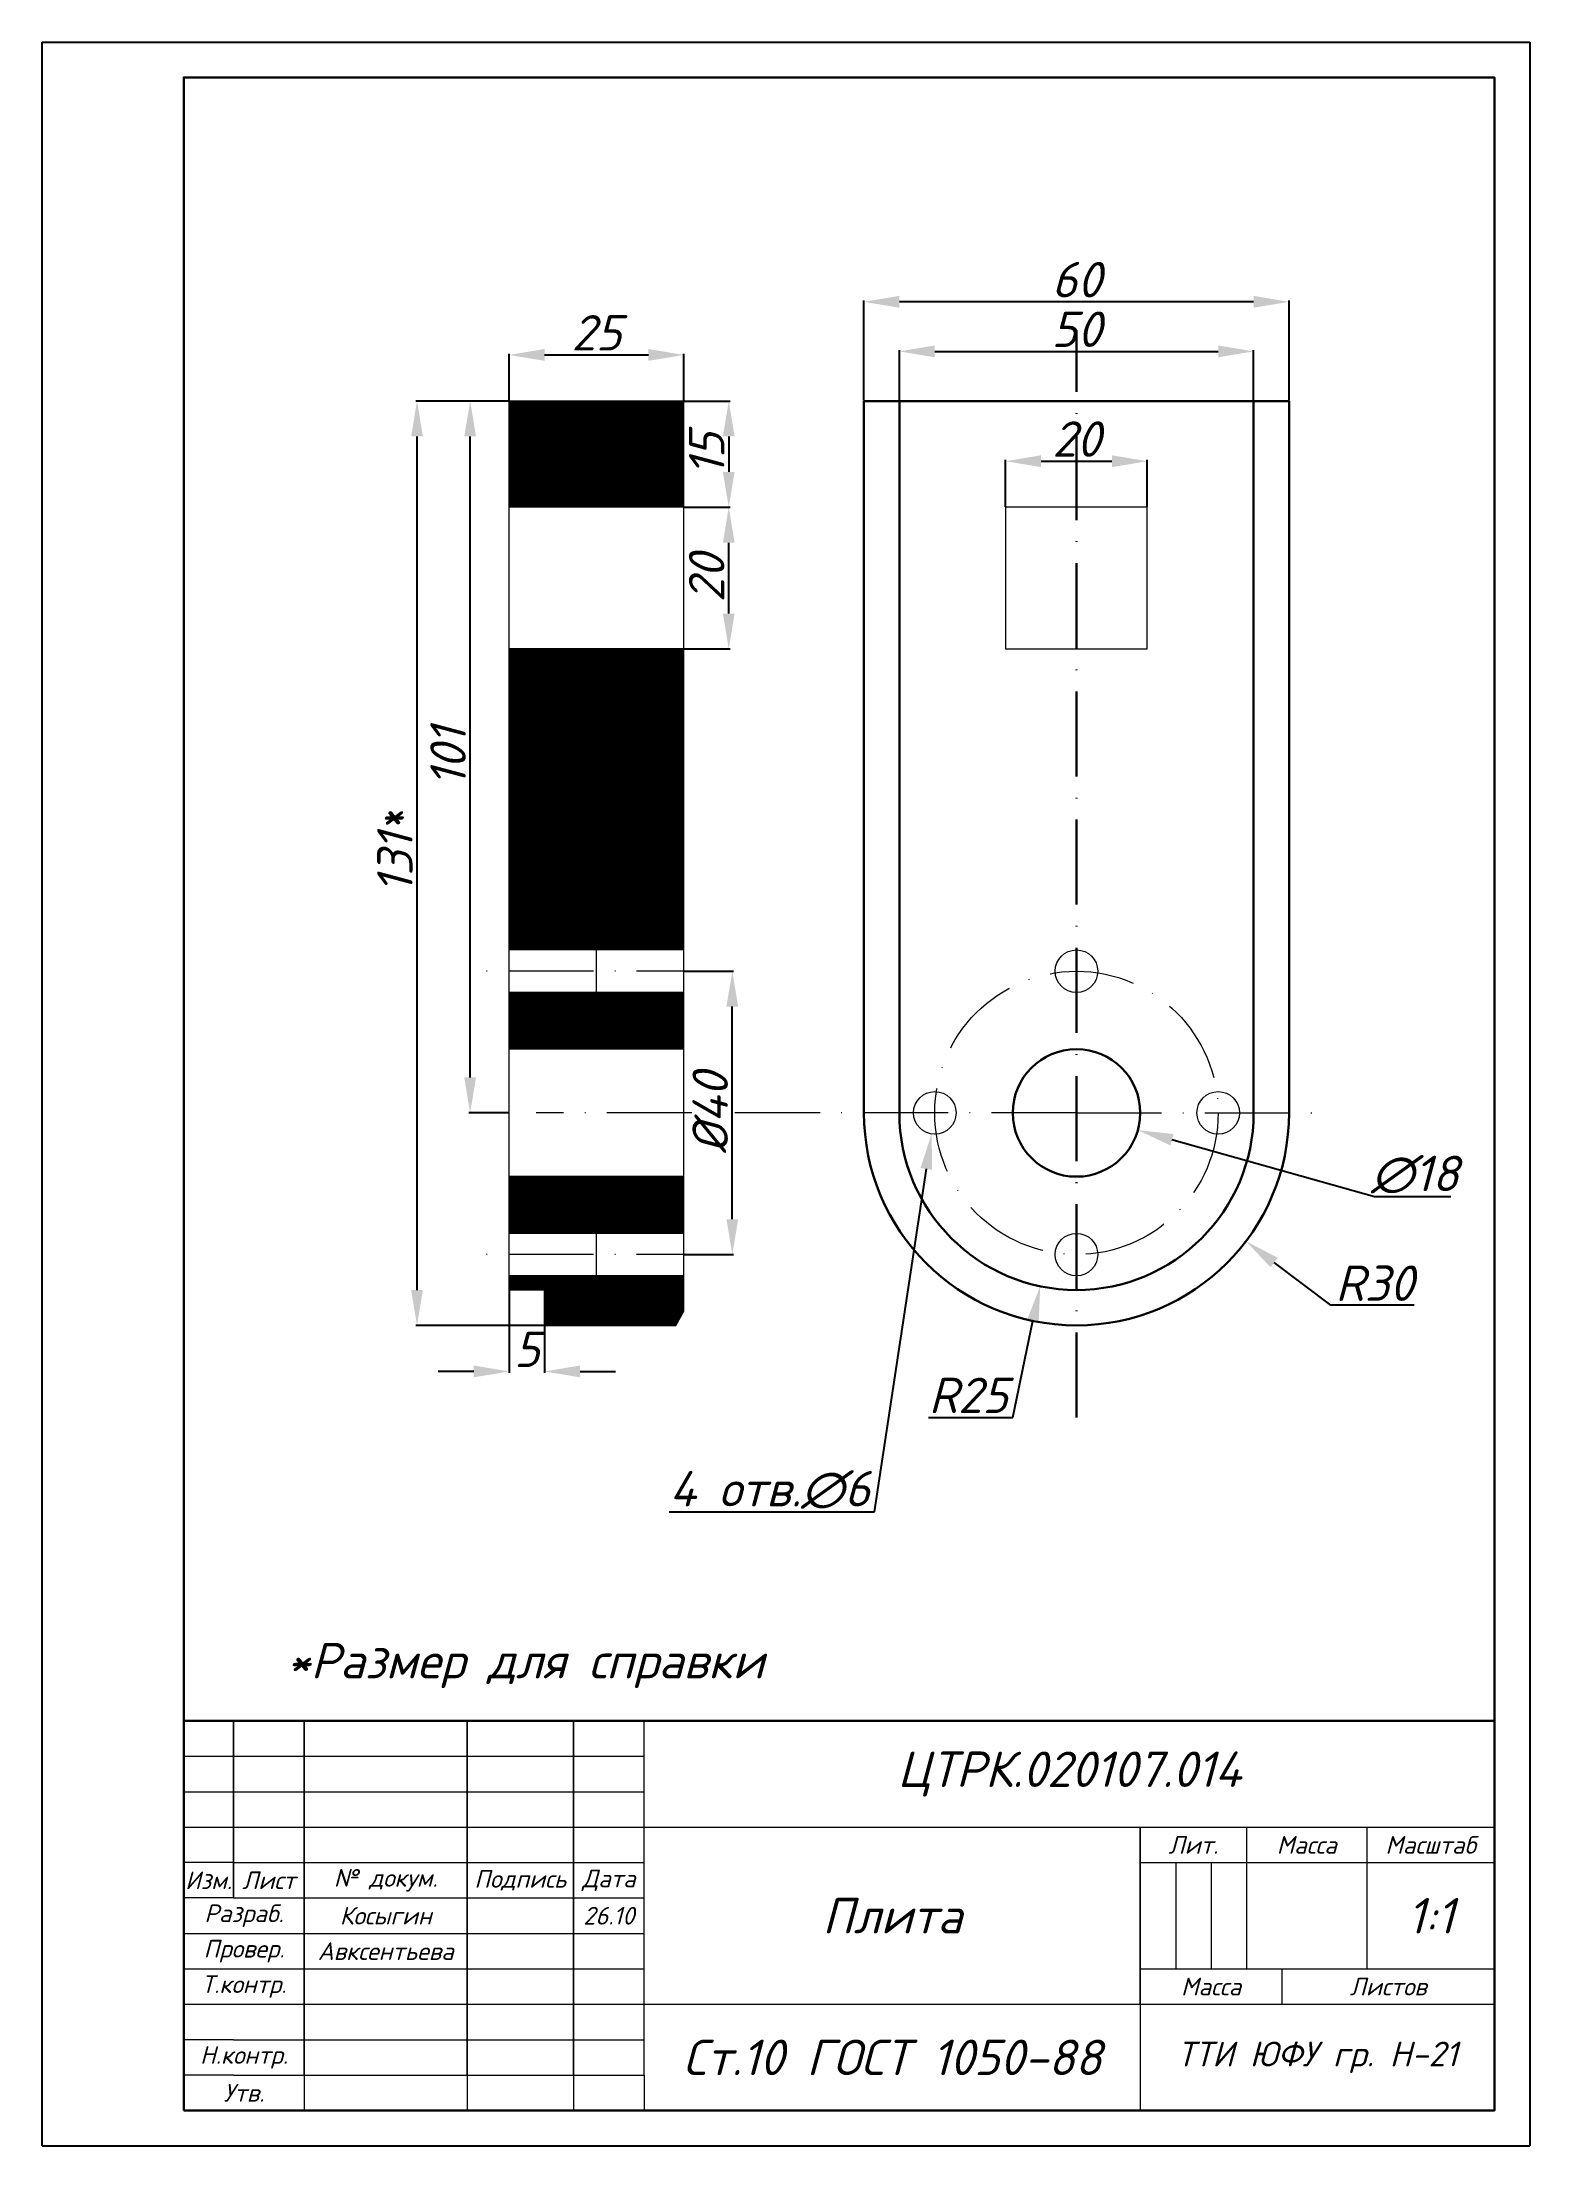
# Model space of a CAD drawing. Header units: millimetres. Extents: x 0 to 210, y 0 to 297.
import ezdxf

# ---------------------------------------------------------------- set-up
doc = ezdxf.new("R2010")
doc.units = ezdxf.units.MM
doc.header["$MEASUREMENT"] = 0
doc.linetypes.add('ACAD_ISO02W100', pattern=[15, 12, -3])
doc.linetypes.add('ACAD_ISO10W100', pattern=[18, 12, -3, 0, -3])
for name, color, linetype, lineweight in [('Контур', 7, 'Continuous', 30), ('Оси', 7, 'ACAD_ISO10W100', 20), ('Шриховка', 7, 'ACAD_ISO02W100', 20)]:
    doc.layers.add(name, color=color, linetype=linetype, lineweight=lineweight)
for name, color, linetype in [('Размеры', 7, 'Continuous'), ('Рамка', 7, 'Continuous'), ('Текст', 7, 'Continuous')]:
    doc.layers.add(name, color=color, linetype=linetype)
doc.styles.get("Standard").update_dxf_attribs({"font": 'isocpeui.ttf'})
doc.dimstyles.get("Standard").update_dxf_attribs({"dimtxt": 5, "dimasz": 5, "dimexe": 0.18, "dimexo": 0.0625, "dimtad": 1, "dimtoh": 1, "dimdec": 0, "dimtxsty": 'Standard', "dimcen": 0, "dimadec": 0, "dimazin": 0, "dimtfac": 1, "dimtdec": 0, "dimtofl": 0, "dimtmove": 0, "dimatfit": 3, "dimfxl": 1, "dimtolj": 1, "dimtzin": 0, "dimarcsym": 0})
pattern_1 = [(135, (240.92119, 71.33333), (-0.08838835, -0.08838835), [])]

# ---------------------------------------------------------------- blocks, each defined once
blk = doc.blocks.new('*U2')
at = {"layer": 'Контур', "lineweight": 20}
blk.add_circle((0, 0), 3, dxfattribs=at)
blk = doc.blocks.new('*U3')
at = {"layer": 'Контур', "color": 0, "linetype": 'ByBlock', "lineweight": -2, "transparency": 16777216}
for p, rotation in [((74.5, 125.5), 90), ((54.5, 105.5), 180), ((74.5, 85.5), 270)]:
    blk.add_blockref('*U2', p, dxfattribs=dict(at, rotation=rotation))
blk.add_blockref('*U2', (94.5, 105.5), dxfattribs=at)
blk = doc.blocks.new('*D7')
at = {"layer": 'Defpoints', "color": 0, "lineweight": 20, "transparency": 16777216}
for p in [(90.58, 252.83), (65.92, 246.33), (90.58, 246.33)]:
    blk.add_point(p, dxfattribs=at)
at = {"layer": 'Размеры', "color": 0, "lineweight": -2, "transparency": 16777216}
for p, q in [((65.92, 246.4), (65.92, 253.01)), ((70.92, 252.83), (85.58, 252.83)), ((90.58, 246.4), (90.58, 253.01))]:
    blk.add_line(p, q, dxfattribs=at)
at = {"layer": 'Размеры', "color": 0, "lineweight": 20, "transparency": 16777216}
for points in [[(70.92, 253.67), (70.92, 252), (65.92, 252.83)], [(85.58, 253.67), (85.58, 252), (90.58, 252.83)]]:
    blk.add_solid(points, dxfattribs=at)
at = {"layer": 'Размеры', "color": 0, "lineweight": 20, "transparency": 16777216, "insert": (78.25, 255.96), "char_height": 5, "attachment_point": 5}
blk.add_mtext('\\A1;25', dxfattribs=at)
blk = doc.blocks.new('*D8')
at = {"layer": 'Defpoints', "color": 0, "lineweight": 20, "transparency": 16777216}
for p in [(90.58, 246.33), (90.58, 231.33), (96.92, 231.33)]:
    blk.add_point(p, dxfattribs=at)
at = {"layer": 'Размеры', "color": 0, "lineweight": -2, "transparency": 16777216}
for p, q in [((90.64, 246.33), (97.1, 246.33)), ((96.92, 241.33), (96.92, 236.33)), ((90.64, 231.33), (97.1, 231.33))]:
    blk.add_line(p, q, dxfattribs=at)
at = {"layer": 'Размеры', "color": 0, "lineweight": 20, "transparency": 16777216}
for points in [[(96.09, 241.33), (97.75, 241.33), (96.92, 246.33)], [(96.09, 236.33), (97.75, 236.33), (96.92, 231.33)]]:
    blk.add_solid(points, dxfattribs=at)
at = {"layer": 'Размеры', "color": 0, "lineweight": 20, "transparency": 16777216, "insert": (93.8, 238.83), "char_height": 5, "attachment_point": 5, "rotation": 90}
blk.add_mtext('\\A1;15', dxfattribs=at)
blk = doc.blocks.new('*D9')
at = {"layer": 'Defpoints', "color": 0, "lineweight": 20, "transparency": 16777216}
for p in [(90.58, 231.33), (96.92, 231.33), (90.58, 211.33)]:
    blk.add_point(p, dxfattribs=at)
at = {"layer": 'Размеры', "color": 0, "lineweight": -2, "transparency": 16777216}
for p, q in [((90.64, 231.33), (97.1, 231.33)), ((96.92, 216.33), (96.92, 226.33)), ((90.64, 211.33), (97.1, 211.33))]:
    blk.add_line(p, q, dxfattribs=at)
at = {"layer": 'Размеры', "color": 0, "lineweight": 20, "transparency": 16777216}
for points in [[(96.09, 226.33), (97.75, 226.33), (96.92, 231.33)], [(96.09, 216.33), (97.75, 216.33), (96.92, 211.33)]]:
    blk.add_solid(points, dxfattribs=at)
at = {"layer": 'Размеры', "color": 0, "lineweight": 20, "transparency": 16777216, "insert": (93.8, 221.33), "char_height": 5, "attachment_point": 5, "rotation": 90}
blk.add_mtext('\\A1;20', dxfattribs=at)
blk = doc.blocks.new('*D10')
at = {"layer": 'Defpoints', "color": 0, "lineweight": 20, "transparency": 16777216}
for p in [(60.42, 246.33), (65.92, 246.33), (65.92, 145.83)]:
    blk.add_point(p, dxfattribs=at)
at = {"layer": 'Размеры', "color": 0, "lineweight": -2, "transparency": 16777216}
for p, q in [((65.86, 246.33), (60.24, 246.33)), ((60.42, 150.83), (60.42, 241.33)), ((65.86, 145.83), (60.24, 145.83))]:
    blk.add_line(p, q, dxfattribs=at)
at = {"layer": 'Размеры', "color": 0, "lineweight": 20, "transparency": 16777216}
for points in [[(59.59, 241.33), (61.25, 241.33), (60.42, 246.33)], [(59.59, 150.83), (61.25, 150.83), (60.42, 145.83)]]:
    blk.add_solid(points, dxfattribs=at)
at = {"layer": 'Размеры', "color": 0, "lineweight": 20, "transparency": 16777216, "insert": (57.3, 196.08), "char_height": 5, "attachment_point": 5, "rotation": 90}
blk.add_mtext('\\A1;101', dxfattribs=at)
blk = doc.blocks.new('*D11')
at = {"layer": 'Defpoints', "color": 0, "lineweight": 20, "transparency": 16777216}
for p in [(52.92, 246.33), (65.92, 246.33), (70.93, 115.83)]:
    blk.add_point(p, dxfattribs=at)
at = {"layer": 'Размеры', "color": 0, "lineweight": -2, "transparency": 16777216}
for p, q in [((65.86, 246.33), (52.74, 246.33)), ((52.92, 120.83), (52.92, 241.33)), ((70.87, 115.83), (52.74, 115.83))]:
    blk.add_line(p, q, dxfattribs=at)
at = {"layer": 'Размеры', "color": 0, "lineweight": 20, "transparency": 16777216}
for points in [[(52.09, 241.33), (53.75, 241.33), (52.92, 246.33)], [(52.09, 120.83), (53.75, 120.83), (52.92, 115.83)]]:
    blk.add_solid(points, dxfattribs=at)
at = {"layer": 'Размеры', "color": 0, "lineweight": 20, "transparency": 16777216, "insert": (49.8, 181.08), "char_height": 5, "attachment_point": 5, "rotation": 90}
blk.add_mtext('\\A1;131', dxfattribs=at)
blk = doc.blocks.new('*D12')
at = {"layer": 'Defpoints', "color": 0, "lineweight": 20, "transparency": 16777216}
for p in [(65.92, 120.83), (70.93, 120.83), (65.92, 109.33)]:
    blk.add_point(p, dxfattribs=at)
at = {"layer": 'Размеры', "color": 0, "lineweight": -2, "transparency": 16777216}
for p, q in [((65.92, 120.77), (65.92, 109.15)), ((70.93, 120.77), (70.93, 109.15)), ((60.92, 109.33), (55.92, 109.33)), ((75.93, 109.33), (80.93, 109.33))]:
    blk.add_line(p, q, dxfattribs=at)
at = {"layer": 'Размеры', "color": 0, "lineweight": 20, "transparency": 16777216}
for points in [[(60.92, 110.17), (60.92, 108.5), (65.92, 109.33)], [(75.93, 110.17), (75.93, 108.5), (70.93, 109.33)]]:
    blk.add_solid(points, dxfattribs=at)
at = {"layer": 'Размеры', "color": 0, "lineweight": 20, "transparency": 16777216, "insert": (68.43, 112.46), "char_height": 5, "attachment_point": 5}
blk.add_mtext('\\A1;5', dxfattribs=at)
blk = doc.blocks.new('*D13')
at = {"layer": 'Defpoints', "color": 0, "lineweight": 20, "transparency": 16777216}
for p in [(156, 237.83), (136, 231.33), (156, 231.33)]:
    blk.add_point(p, dxfattribs=at)
at = {"layer": 'Размеры', "color": 0, "lineweight": -2, "transparency": 16777216}
for p, q in [((136, 231.4), (136, 238.01)), ((141, 237.83), (151, 237.83)), ((156, 231.4), (156, 238.01))]:
    blk.add_line(p, q, dxfattribs=at)
at = {"layer": 'Размеры', "color": 0, "lineweight": 20, "transparency": 16777216}
for points in [[(141, 238.67), (141, 237), (136, 237.83)], [(151, 238.67), (151, 237), (156, 237.83)]]:
    blk.add_solid(points, dxfattribs=at)
at = {"layer": 'Размеры', "color": 0, "lineweight": 20, "transparency": 16777216, "insert": (146, 240.96), "char_height": 5, "attachment_point": 5}
blk.add_mtext('\\A1;20', dxfattribs=at)
blk = doc.blocks.new('*D14')
at = {"layer": 'Defpoints', "color": 0, "lineweight": 20, "transparency": 16777216}
for p in [(171, 253.33), (121, 246.33), (171, 246.33)]:
    blk.add_point(p, dxfattribs=at)
at = {"layer": 'Размеры', "color": 0, "lineweight": -2, "transparency": 16777216}
for p, q in [((121, 246.4), (121, 253.51)), ((126, 253.33), (166, 253.33)), ((171, 246.4), (171, 253.51))]:
    blk.add_line(p, q, dxfattribs=at)
at = {"layer": 'Размеры', "color": 0, "lineweight": 20, "transparency": 16777216}
for points in [[(126, 254.17), (126, 252.5), (121, 253.33)], [(166, 254.17), (166, 252.5), (171, 253.33)]]:
    blk.add_solid(points, dxfattribs=at)
at = {"layer": 'Размеры', "color": 0, "lineweight": 20, "transparency": 16777216, "insert": (146, 256.46), "char_height": 5, "attachment_point": 5}
blk.add_mtext('\\A1;50', dxfattribs=at)
blk = doc.blocks.new('*D15')
at = {"layer": 'Defpoints', "color": 0, "lineweight": 20, "transparency": 16777216}
for p in [(116, 260.33), (116, 246.33), (176, 246.33)]:
    blk.add_point(p, dxfattribs=at)
at = {"layer": 'Размеры', "color": 0, "lineweight": -2, "transparency": 16777216}
for p, q in [((116, 246.4), (116, 260.51)), ((171, 260.33), (121, 260.33)), ((176, 246.4), (176, 260.51))]:
    blk.add_line(p, q, dxfattribs=at)
at = {"layer": 'Размеры', "color": 0, "lineweight": 20, "transparency": 16777216}
for points in [[(121, 261.17), (121, 259.5), (116, 260.33)], [(171, 261.17), (171, 259.5), (176, 260.33)]]:
    blk.add_solid(points, dxfattribs=at)
at = {"layer": 'Размеры', "color": 0, "lineweight": 20, "transparency": 16777216, "insert": (146, 263.46), "char_height": 5, "attachment_point": 5}
blk.add_mtext('\\A1;60', dxfattribs=at)
blk = doc.blocks.new('*D18')
at = {"layer": 'Defpoints', "color": 0, "lineweight": 20, "transparency": 16777216}
for p in [(90.58, 165.83), (97.42, 165.83), (90.58, 125.83)]:
    blk.add_point(p, dxfattribs=at)
at = {"layer": 'Размеры', "color": 0, "lineweight": -2, "transparency": 16777216}
for p, q in [((90.64, 165.83), (97.6, 165.83)), ((97.42, 130.83), (97.42, 160.83)), ((90.64, 125.83), (97.6, 125.83))]:
    blk.add_line(p, q, dxfattribs=at)
at = {"layer": 'Размеры', "color": 0, "lineweight": 20, "transparency": 16777216}
for points in [[(96.59, 160.83), (98.25, 160.83), (97.42, 165.83)], [(96.59, 130.83), (98.25, 130.83), (97.42, 125.83)]]:
    blk.add_solid(points, dxfattribs=at)
at = {"layer": 'Размеры', "color": 0, "lineweight": 20, "transparency": 16777216, "insert": (94.3, 145.83), "char_height": 5, "attachment_point": 5, "rotation": 90}
blk.add_mtext('\\A1;%%C40', dxfattribs=at)
blk = doc.blocks.new('*D19')
at = {"layer": 'Defpoints', "color": 0, "lineweight": 20, "transparency": 16777216}
for p in [(146, 145.83), (169.92, 127.72)]:
    blk.add_point(p, dxfattribs=at)
at = {"layer": 'Размеры', "color": 0, "lineweight": -2, "transparency": 16777216}
for p, q in [((181.88, 118.67), (173.9, 124.71)), ((193.64, 118.67), (181.88, 118.67))]:
    blk.add_line(p, q, dxfattribs=at)
at = {"layer": 'Размеры', "color": 0, "lineweight": 20, "transparency": 16777216}
blk.add_solid([(174.41, 125.37), (173.4, 124.04), (169.92, 127.72)], dxfattribs=at)
at = {"layer": 'Размеры', "color": 0, "lineweight": 20, "transparency": 16777216, "insert": (188.07, 121.79), "char_height": 5, "attachment_point": 5}
blk.add_mtext('\\A1;R30', dxfattribs=at)
blk = doc.blocks.new('*D21')
at = {"layer": 'Defpoints', "color": 0, "lineweight": 20, "transparency": 16777216}
for p in [(146, 145.83), (140.88, 121.36)]:
    blk.add_point(p, dxfattribs=at)
at = {"layer": 'Размеры', "color": 0, "lineweight": -2, "transparency": 16777216}
for p, q in [((137, 102.83), (139.85, 116.47)), ((125.09, 102.83), (137, 102.83))]:
    blk.add_line(p, q, dxfattribs=at)
at = {"layer": 'Размеры', "color": 0, "lineweight": 20, "transparency": 16777216}
blk.add_solid([(139.04, 116.64), (140.67, 116.3), (140.88, 121.36)], dxfattribs=at)
at = {"layer": 'Размеры', "color": 0, "lineweight": 20, "transparency": 16777216, "insert": (130.73, 105.96), "char_height": 5, "attachment_point": 5}
blk.add_mtext('\\A1;R25', dxfattribs=at)
blk = doc.blocks.new('*D22')
at = {"layer": 'Defpoints', "color": 0, "lineweight": 20, "transparency": 16777216}
for p in [(126.45, 148.8), (125.55, 142.87)]:
    blk.add_point(p, dxfattribs=at)
at = {"layer": 'Размеры', "color": 0, "lineweight": -2, "transparency": 16777216}
for p, q in [((117.5, 89.5), (124.81, 137.92)), ((88.53, 89.5), (117.5, 89.5))]:
    blk.add_line(p, q, dxfattribs=at)
at = {"layer": 'Размеры', "color": 0, "lineweight": 20, "transparency": 16777216}
blk.add_solid([(123.98, 138.05), (125.63, 137.8), (125.55, 142.87)], dxfattribs=at)
at = {"layer": 'Размеры', "color": 0, "lineweight": 20, "transparency": 16777216, "insert": (102.7, 92.62), "char_height": 5, "attachment_point": 5}
blk.add_mtext('\\A1;4 {\\fISOCPEUR|b0|i1|c204|p34;отв.}∅6', dxfattribs=at)
blk = doc.blocks.new('*D23')
at = {"layer": 'Defpoints', "color": 0, "lineweight": 20, "transparency": 16777216}
for p in [(137.34, 148.27), (154.66, 143.4)]:
    blk.add_point(p, dxfattribs=at)
at = {"layer": 'Размеры', "color": 0, "lineweight": -2, "transparency": 16777216}
for p, q in [((188.08, 134), (159.48, 142.04)), ((198.84, 134), (188.08, 134))]:
    blk.add_line(p, q, dxfattribs=at)
at = {"layer": 'Размеры', "color": 0, "lineweight": 20, "transparency": 16777216}
blk.add_solid([(159.7, 142.85), (159.25, 141.24), (154.66, 143.4)], dxfattribs=at)
at = {"layer": 'Размеры', "color": 0, "lineweight": 20, "transparency": 16777216, "insert": (193.77, 137.12), "char_height": 5, "attachment_point": 5}
blk.add_mtext('\\A1;∅18', dxfattribs=at)

msp = doc.modelspace()

# ---------------------------------------------------------------- hatches: boundary and pattern name
at = {"layer": 'Шриховка', "lineweight": 20}
h = msp.add_hatch(dxfattribs=at)
h.set_pattern_fill('ANSI31', color=256, angle=90)
h.set_pattern_definition(pattern_1)
h.paths.add_polyline_path([(65.92, 136.83), (65.92, 128.83), (90.58, 128.83), (90.58, 136.83)])
h.paths.add_polyline_path([(65.92, 162.83), (65.92, 154.83), (90.58, 154.83), (90.58, 162.83)])
h.paths.add_polyline_path([(90.58, 211.33), (65.92, 211.33), (65.92, 168.83), (90.58, 168.83)])
h.paths.add_polyline_path([(70.93, 246.33), (65.92, 246.33), (65.92, 231.33), (90.58, 231.33), (90.58, 246.33)])
h = msp.add_hatch(dxfattribs=at)
h.set_pattern_fill('ANSI31', color=256, angle=90)
h.set_pattern_definition(pattern_1)
h.paths.add_polyline_path([(65.92, 122.83), (65.92, 120.83), (70.93, 120.83), (70.93, 115.83), (89.43, 115.83), (90.58, 117.83), (90.58, 122.83)])

# ---------------------------------------------------------------- linework, layer by layer
for p, q in [((0, 297), (210, 297)), ((210, 297), (210, 0))]:
    msp.add_line(p, q)
at = {"linetype": 'ACAD_ISO10W100', "lineweight": 20}
msp.add_line((146, 145.83), (69.76, 145.83), dxfattribs=at)
at = {"layer": 'Контур', "lineweight": 20}
for p, q in [((65.92, 120.83), (65.92, 246.33)), ((70.93, 246.33), (65.92, 246.33)), ((90.58, 231.33), (65.92, 231.33)), ((90.58, 211.33), (65.92, 211.33)), ((90.58, 168.83), (65.92, 168.83)), ((78.25, 162.83), (78.25, 168.83)), ((90.58, 162.83), (65.92, 162.83)), ((90.58, 154.83), (65.92, 154.83)), ((90.58, 136.83), (65.92, 136.83)), ((90.58, 128.83), (65.92, 128.83)), ((78.25, 122.83), (78.25, 128.83)), ((90.58, 122.83), (65.92, 122.83)), ((70.93, 120.83), (65.92, 120.83))]:
    msp.add_line(p, q, dxfattribs=at)
at = {"layer": 'Контур', "lineweight": 30}
for p, q in [((116, 246.33), (116, 145.83)), ((176, 246.33), (116, 246.33)), ((121, 246.33), (121, 145.83)), ((171, 145.83), (171, 246.33)), ((176, 145.83), (176, 246.33))]:
    msp.add_line(p, q, dxfattribs=at)
at = {"layer": 'Контур', "lineweight": 20}
msp.add_lwpolyline([(70.93, 120.83), (70.93, 115.83), (89.43, 115.83), (90.58, 117.83), (90.58, 246.33), (70.93, 246.33)], dxfattribs=at)
msp.add_lwpolyline([(156, 211.33), (156, 231.33), (136, 231.33), (136, 211.33)], close=True, dxfattribs=at)
at = {"layer": 'Контур', "lineweight": 30}
msp.add_circle((146, 145.83), 9, dxfattribs=at)
for radius in [30, 25]:
    msp.add_arc((146, 145.83), radius, 180, 0, dxfattribs=at)
at = {"layer": 'Оси', "linetype": 'ACAD_ISO10W100', "lineweight": 30}
msp.add_line((146, 102.83), (146, 256.33), dxfattribs=at)
at = {"layer": 'Оси', "lineweight": 20}
for p, q in [((95.92, 165.83), (60.42, 165.83)), ((146, 145.83), (181, 145.83)), ((95.92, 125.83), (60.42, 125.83))]:
    msp.add_line(p, q, dxfattribs=at)
msp.add_circle((146, 145.83), 20, dxfattribs=at)
at = {"layer": 'Рамка'}
for q in [(0, 297), (210, 0)]:
    msp.add_line((0, 0), q, dxfattribs=at)
at = {"layer": 'Рамка', "lineweight": 30}
msp.add_line((20, 60), (205, 60), dxfattribs=at)
at = {"layer": 'Рамка', "lineweight": 20}
for p, q in [((27, 55), (27, 60)), ((27, 60), (27, 55)), ((37, 55), (37, 60)), ((37, 60), (37, 55)), ((60, 55), (60, 60)), ((60, 60), (60, 55)), ((75, 55), (75, 60)), ((75, 60), (75, 55)), ((85, 55), (85, 60)), ((20, 55), (27, 55)), ((27, 55), (37, 55)), ((27, 50), (27, 55)), ((27, 55), (27, 50)), ((37, 55), (60, 55)), ((37, 50), (37, 55)), ((37, 55), (37, 50)), ((60, 55), (75, 55)), ((60, 50), (60, 55)), ((60, 55), (60, 50)), ((75, 55), (85, 55)), ((75, 50), (75, 55)), ((75, 55), (75, 50)), ((85, 50), (85, 55)), ((20, 50), (27, 50)), ((27, 50), (37, 50)), ((27, 45), (27, 50)), ((27, 50), (27, 45)), ((37, 50), (60, 50)), ((37, 45), (37, 50)), ((37, 50), (37, 45)), ((60, 50), (75, 50)), ((60, 45), (60, 50)), ((60, 50), (60, 45)), ((75, 50), (85, 50)), ((75, 45), (75, 50)), ((75, 50), (75, 45)), ((85, 45), (85, 50)), ((20, 45), (27, 45)), ((27, 45), (37, 45)), ((27, 40), (27, 45)), ((27, 45), (27, 40)), ((37, 45), (60, 45)), ((37, 40), (37, 45)), ((37, 45), (37, 40)), ((60, 45), (75, 45)), ((60, 40), (60, 45)), ((60, 45), (60, 40)), ((75, 45), (85, 45)), ((75, 40), (75, 45)), ((75, 45), (75, 40)), ((85, 40), (85, 45)), ((85, 45), (205, 45)), ((155, 20), (155, 45)), ((155, 45), (155, 5)), ((170, 45), (170, 40)), ((187, 45), (187, 40)), ((187, 45), (187, 45)), ((27, 40), (20, 40)), ((27, 40), (37, 40)), ((27, 35), (27, 40)), ((27, 40), (27, 35)), ((37, 40), (60, 40)), ((37, 35), (37, 40)), ((37, 40), (37, 35)), ((60, 40), (75, 40)), ((60, 35), (60, 40)), ((60, 40), (60, 35)), ((75, 40), (85, 40)), ((75, 35), (75, 40)), ((75, 40), (75, 35)), ((85, 35), (85, 40)), ((155, 40), (205, 40)), ((155, 40), (155, 40)), ((155, 40), (155, 40)), ((160, 40), (160, 25)), ((165, 40), (165, 25)), ((170, 40), (170, 25)), ((187, 40), (187, 25)), ((27, 35), (20, 35)), ((27, 35), (37, 35)), ((37, 35), (60, 35)), ((37, 30), (37, 35)), ((37, 35), (37, 30)), ((60, 35), (75, 35)), ((60, 30), (60, 35)), ((60, 35), (60, 30)), ((75, 35), (85, 35)), ((75, 30), (75, 35)), ((75, 35), (75, 30)), ((85, 30), (85, 35)), ((20, 30), (27, 30)), ((27, 30), (37, 30)), ((37, 30), (60, 30)), ((37, 25), (37, 30)), ((37, 30), (37, 25)), ((60, 30), (75, 30)), ((60, 25), (60, 30)), ((60, 30), (60, 25)), ((75, 30), (85, 30)), ((75, 25), (75, 30)), ((75, 30), (75, 25)), ((85, 25), (85, 30)), ((20, 25), (27, 25)), ((27, 25), (37, 25)), ((37, 25), (60, 25)), ((37, 20), (37, 25)), ((37, 25), (37, 20)), ((60, 25), (75, 25)), ((60, 20), (60, 25)), ((60, 25), (60, 20)), ((75, 25), (85, 25)), ((75, 20), (75, 25)), ((75, 25), (75, 20)), ((85, 20), (85, 25)), ((155, 25), (205, 25)), ((175, 25), (175, 20)), ((20, 20), (27, 20)), ((27, 20), (37, 20)), ((37, 20), (60, 20)), ((37, 15), (37, 20)), ((37, 20), (37, 15)), ((60, 20), (75, 20)), ((60, 15), (60, 20)), ((60, 20), (60, 15)), ((75, 20), (85, 20)), ((75, 15), (75, 20)), ((75, 20), (75, 15)), ((85, 15), (85, 20)), ((85, 20), (155, 20)), ((155, 20), (205, 20)), ((27, 15), (20, 15)), ((27, 15), (37, 15)), ((37, 15), (60, 15)), ((37, 10), (37, 15)), ((37, 15), (37, 10)), ((60, 15), (75, 15)), ((60, 10), (60, 15)), ((60, 15), (60, 10)), ((75, 15), (85, 15)), ((75, 10), (75, 15)), ((75, 15), (75, 10)), ((85, 10), (85, 15)), ((27, 10), (20, 10)), ((27, 10), (37, 10)), ((37, 10), (60, 10)), ((37, 10), (37, 5)), ((60, 10), (75, 10)), ((60, 10), (60, 5)), ((75, 10), (85, 10)), ((75, 10), (75, 5)), ((85, 10), (85, 5))]:
    msp.add_line(p, q, dxfattribs=at)
at = {"layer": 'Рамка', "lineweight": 30}
msp.add_lwpolyline([(20, 5), (205, 5), (205, 292), (20, 292)], close=True, dxfattribs=at)

# ---------------------------------------------------------------- block references
at = {"layer": 'Контур', "lineweight": 20, "rotation": 90}
msp.add_blockref('*U3', (251.5, 71.33), dxfattribs=at)

# ---------------------------------------------------------------- texts
at = {"layer": 'Текст', "lineweight": 20}
msp.add_text('*', height=5, dxfattribs=at).set_placement((47.5, 185.5))
for s, width, insert, char_height, attachment_point in [('*{\\fISOCPEUR|b0|i1|c204|p34;Размер для справки}', 79, (34.5, 71), 5, 1), ('{\\fISOCPEUR|b0|i1|c204|p34;ЦТРК.020107.014}', 120, (145, 52.5), 5, 5), ('{\\fISOCPEUR|b0|i1|c204|p34;Лит.}', 15, (162.5, 42.5), 2.5, 5), ('{\\fISOCPEUR|b0|i1|c204|p34;Масса}', 17, (178.5, 42.5), 2.5, 5), ('{\\fISOCPEUR|b0|i1|c204|p34;Масштаб}', 18, (196, 42.5), 2.5, 5), ('{\\fISOCPEUR|b0|i1|c204|p34;Изм.}', 7, (23.5, 37.5), 2.5, 5), ('{\\fISOCPEUR|b0|i1|c204|p34;Лист}', 10, (32, 37.5), 2.5, 5), ('{\\fISOCPEUR|b0|i1|c204|p34;№ докум.}', 23, (48.5, 37.5), 2.5, 5), ('{\\fISOCPEUR|b0|i1|c204|p34;Подпись}', 15, (67.5, 37.5), 2.5, 5), ('{\\fISOCPEUR|b0|i1|c204|p34;Дата}', 10, (80, 37.5), 2.5, 5), ('{\\fISOCPEUR|b0|i1|c204|p34;Разраб.}', 17, (28.5, 32.5), 2.5, 5), ('{\\fISOCPEUR|b0|i1|c204|p34;Косыгин}', 23, (48.5, 32.5), 2.5, 5), ('{\\fISOCPEUR|b0|i1|c204|p34;26.10}', 10, (80, 32.5), 2.5, 5), ('{\\fISOCPEUR|b0|i1|c204|p34;Плита}', 70, (120, 32.5), 5, 5), ('1:1', 18, (196, 32.5), 5, 5), ('{\\fISOCPEUR|b0|i1|c204|p34;Провер.}', 17, (28.5, 27.5), 2.5, 5), ('{\\fISOCPEUR|b0|i1|c204|p34;Авксентьева}', 23, (48.5, 27.5), 2.5, 5), ('{\\fISOCPEUR|b0|i1|c204|p34;Т.контр.}', 17, (28.5, 22.5), 2.5, 5), ('{\\fISOCPEUR|b0|i1|c204|p34;Масса}', 20, (165, 22.5), 2.5, 5), ('{\\fISOCPEUR|b0|i1|c204|p34;Листов}', 30, (190, 22.5), 2.5, 5), ('\\pxsm1,qc;{\\fISOCPEUR|b0|i1|c204|p34;Ст.10 ГОСТ 1050-88}', 70, (155, 12.5), 5, 6), ('{\\fISOCPEUR|b0|i1|c204|p34;Н.контр.}', 17, (28.5, 12.5), 2.5, 5), ('{\\fISOCPEUR|b0|i1|c204|p34;Утв.}', 17, (28.5, 7.5), 2.5, 5)]:
    msp.add_mtext_dynamic_manual_height_columns(s, width=width, gutter_width=25, heights=[0], dxfattribs=dict(at, insert=insert, char_height=char_height, attachment_point=attachment_point))
at = {"layer": 'Текст', "lineweight": 20, "insert": (180, 12.5), "char_height": 3.5, "width": 50, "attachment_point": 5}
msp.add_mtext('{\\fISOCPEUR|b0|i1|c204|p34;ТТИ ЮФУ гр. Н-21}', dxfattribs=at)

# ---------------------------------------------------------------- dimensions: what is measured, and where the dimension line sits
at = {"layer": 'Размеры', "lineweight": 20}
for base, p1, p2, angle, picture, middle in [((116, 260.33), (176, 246.33), (116, 246.33), 180, '*D15', (146, 263.46)), ((90.58, 252.83), (65.92, 246.33), (90.58, 246.33), 180, '*D7', (78.25, 255.96)), ((171, 253.33), (121, 246.33), (171, 246.33), 180, '*D14', (146, 256.46)), ((52.9211911, 246.33333333), (70.93392283, 115.83333333), (65.9211911, 246.33333333), 90, '*D11', (49.7961911, 181.08333333)), ((60.4211911, 246.33333333), (65.9211911, 145.83333333), (65.9211911, 246.33333333), 90, '*D10', (57.2961911, 196.08333333)), ((96.92, 231.33), (90.58, 246.33), (90.58, 231.33), 90, '*D8', (93.8, 238.83)), ((156, 237.83), (136, 231.33), (156, 231.33), 180, '*D13', (146, 240.96)), ((96.92, 231.33), (90.58, 211.33), (90.58, 231.33), 90, '*D9', (93.8, 221.33)), ((65.92, 109.33), (70.93, 120.83), (65.92, 120.83), 180, '*D12', (68.43, 112.46))]:
    dim = msp.add_linear_dim(base=base, p1=p1, p2=p2, angle=angle, dimstyle='Standard', dxfattribs=at)
    dim.commit()
    dim.dimension.update_dxf_attribs({"geometry": picture, "text_midpoint": middle})
dim = msp.add_linear_dim(base=(97.42, 165.83), p1=(90.58, 125.83), p2=(90.58, 165.83), angle=90, text='%%C<>', dimstyle='Standard', dxfattribs=at)
dim.commit()
dim.dimension.update_dxf_attribs({"geometry": '*D18', "text_midpoint": (94.3, 145.83)})
dim = msp.add_diameter_dim_2p(p1=(126.45, 148.8), p2=(125.55, 142.87), text='4 {\\fISOCPEUR|b0|i1|c204|p34;отв.}<>', dimstyle='Standard', dxfattribs=at)
dim.commit()
dim.dimension.update_dxf_attribs({"geometry": '*D22', "text_midpoint": (102.7, 89.5), "dimtype": 163})
dim = msp.add_radius_dim(center=(146, 145.83), mpoint=(140.88, 121.36), dimstyle='Standard', dxfattribs=at)
dim.commit()
dim.dimension.update_dxf_attribs({"geometry": '*D21', "text_midpoint": (130.73, 102.83), "dimtype": 164})
dim = msp.add_diameter_dim_2p(p1=(137.34, 148.27), p2=(154.66, 143.4), dimstyle='Standard', dxfattribs=at)
dim.commit()
dim.dimension.update_dxf_attribs({"geometry": '*D23', "text_midpoint": (193.77, 134), "dimtype": 163})
dim = msp.add_radius_dim(center=(146, 145.83), mpoint=(169.92, 127.72), dimstyle='Standard', dxfattribs=at)
dim.commit()
dim.dimension.update_dxf_attribs({"geometry": '*D19', "text_midpoint": (188.07, 121.79)})

doc.saveas('drawing.dxf')
